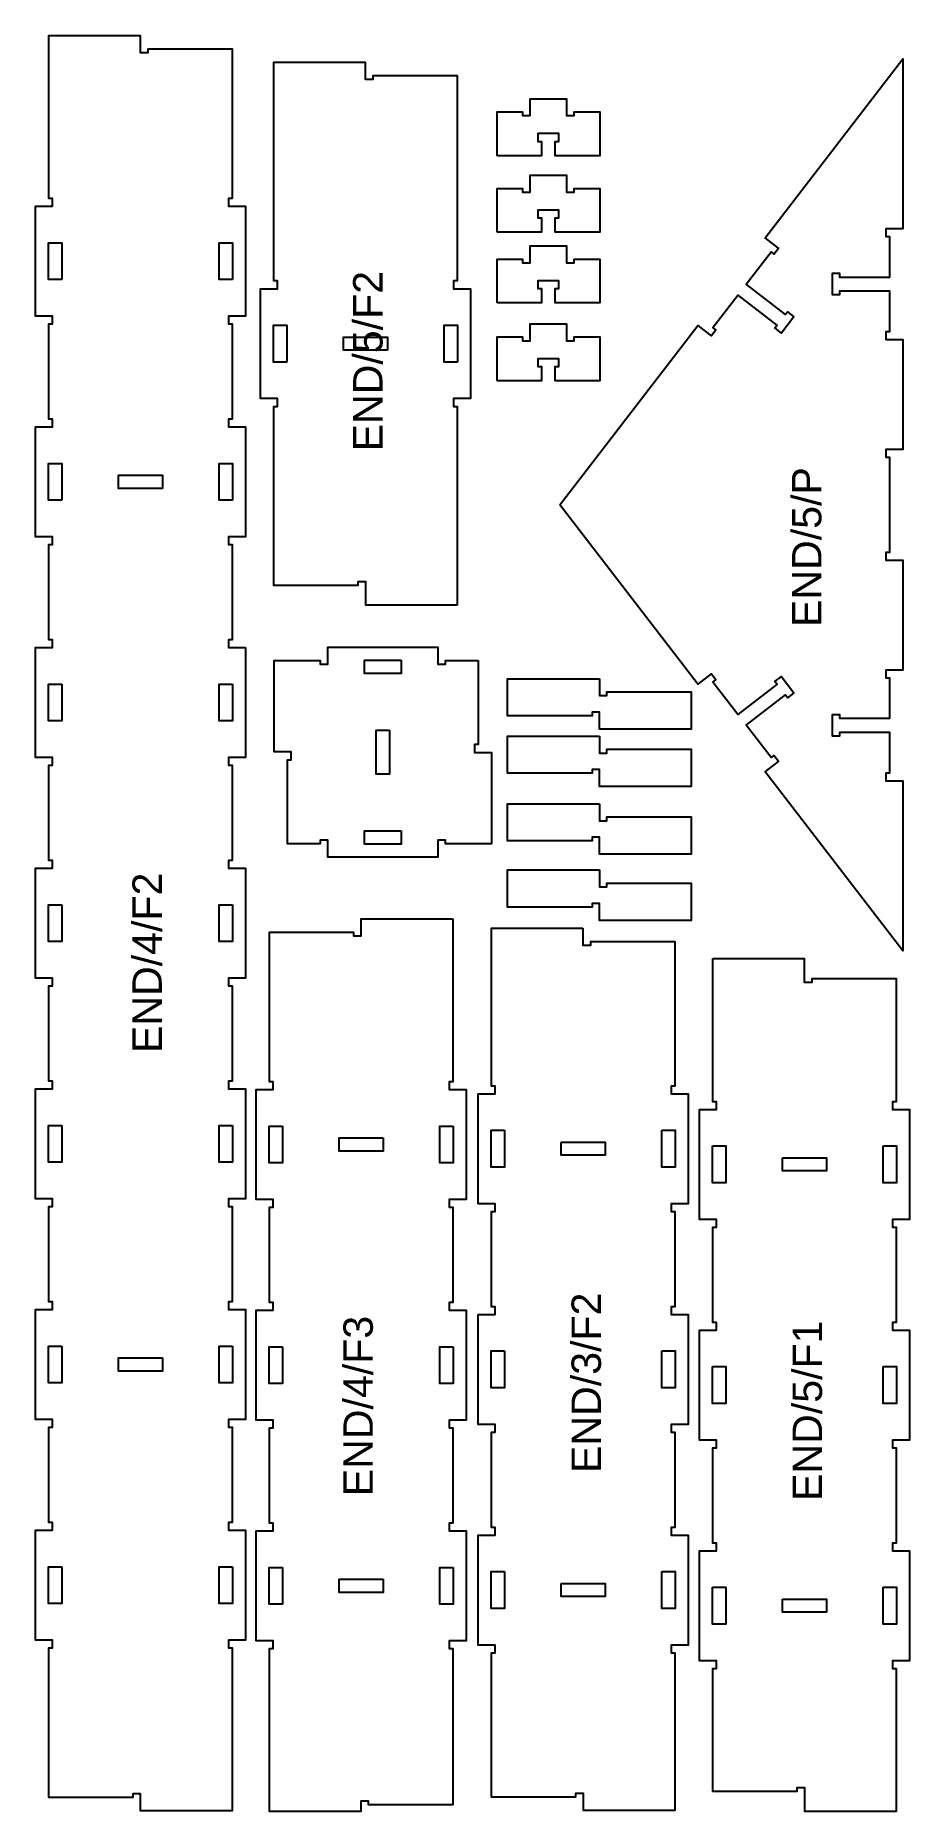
# Model space of a CAD drawing. Header units: millimetres. Extents: x 104 to 1293, y 126 to 2541.
import ezdxf

# ---------------------------------------------------------------- set-up
doc = ezdxf.new("R2010")
doc.units = ezdxf.units.MM
for name, color, linetype, true_color in [('1_ANYTOOL_1MMDEEP_INSIDE', 2, 'Continuous', 0xffff00), ('3_ANYTOOL_CUTTHROUGH_INSID', 4, 'Continuous', 0x00ffff), ('6_ANYTOOL_CUTTHROUGH_OUTSI', 5, 'Continuous', 0x0000ff)]:
    doc.layers.add(name, color=color, linetype=linetype, true_color=true_color)
doc.styles.add('textstyle11', font='standard')
doc.styles.add('textstyle12', font='standard')
doc.styles.add('textstyle13', font='standard')
doc.styles.add('textstyle14', font='standard')
doc.styles.add('textstyle15', font='standard')
doc.styles.add('textstyle16', font='standard')

msp = doc.modelspace()

# ---------------------------------------------------------------- linework, layer by layer
at = {"layer": '3_ANYTOOL_CUTTHROUGH_INSID'}
for points in [[(140.1, 2209.1), (122.1, 2209.1), (122.1, 2259.1), (140.1, 2259.1)], [(372.1, 2209.1), (354.1, 2209.1), (354.1, 2259.1), (372.1, 2259.1)], [(446, 2096.9), (428, 2096.9), (428, 2146.9), (446, 2146.9)], [(583, 2112.9), (523, 2112.9), (523, 2130.9), (583, 2130.9)], [(140.1, 1909.1), (122.1, 1909.1), (122.1, 1959.1), (140.1, 1959.1)], [(372.1, 1909.1), (354.1, 1909.1), (354.1, 1959.1), (372.1, 1959.1)], [(277.1, 1925.1), (217.1, 1925.1), (217.1, 1943.1), (277.1, 1943.1)], [(601.6, 1691.6), (601.6, 1673.6), (551.6, 1673.6), (551.6, 1691.6)], [(140.1, 1659.1), (140.1, 1609.1), (122.1, 1609.1), (122.1, 1659.1)], [(372.1, 1659.1), (372.1, 1609.1), (354.1, 1609.1), (354.1, 1659.1)], [(585.6, 1596.6), (585.6, 1536.6), (567.6, 1536.6), (567.6, 1596.6)], [(601.6, 1459.6), (601.6, 1441.6), (551.6, 1441.6), (551.6, 1459.6)], [(140.1, 1359.1), (140.1, 1309.1), (122.1, 1309.1), (122.1, 1359.1)], [(372.1, 1359.1), (372.1, 1309.1), (354.1, 1309.1), (354.1, 1359.1)], [(140.1, 1059.1), (140.1, 1009.1), (122.1, 1009.1), (122.1, 1059.1)], [(372.1, 1059.1), (372.1, 1009.1), (354.1, 1009.1), (354.1, 1059.1)], [(440.1, 1058.1), (440.1, 1008.1), (422.1, 1008.1), (422.1, 1058.1)], [(577.1, 1042.1), (577.1, 1024.1), (517.1, 1024.1), (517.1, 1042.1)], [(672.1, 1058.1), (672.1, 1008.1), (654.1, 1008.1), (654.1, 1058.1)], [(742.1, 1052.4), (742.1, 1002.4), (724.1, 1002.4), (724.1, 1052.4)], [(956.1, 1052.4), (974.1, 1052.4), (974.1, 1002.4), (956.1, 1002.4)], [(819.1, 1036.4), (879.1, 1036.4), (879.1, 1018.4), (819.1, 1018.4)], [(1025.1, 1031.1), (1043.1, 1031.1), (1043.1, 981.1), (1025.1, 981.1)], [(1120.1, 1015.1), (1180.1, 1015.1), (1180.1, 997.1), (1120.1, 997.1)], [(1257.1, 1031.1), (1275.1, 1031.1), (1275.1, 981.1), (1257.1, 981.1)], [(140.1, 759.1), (140.1, 709.1), (122.1, 709.1), (122.1, 759.1)], [(372.1, 759.1), (372.1, 709.1), (354.1, 709.1), (354.1, 759.1)], [(440.1, 758.1), (440.1, 708.1), (422.1, 708.1), (422.1, 758.1)], [(672.1, 758.1), (672.1, 708.1), (654.1, 708.1), (654.1, 758.1)], [(742.1, 752.4), (742.1, 702.4), (724.1, 702.4), (724.1, 752.4)], [(956.1, 752.4), (974.1, 752.4), (974.1, 702.4), (956.1, 702.4)], [(277.1, 743.1), (277.1, 725.1), (217.1, 725.1), (217.1, 743.1)], [(1025.1, 731.1), (1043.1, 731.1), (1043.1, 681.1), (1025.1, 681.1)], [(1257.1, 731.1), (1275.1, 731.1), (1275.1, 681.1), (1257.1, 681.1)], [(140.1, 459.1), (140.1, 409.1), (122.1, 409.1), (122.1, 459.1)], [(372.1, 459.1), (372.1, 409.1), (354.1, 409.1), (354.1, 459.1)], [(440.1, 458.1), (440.1, 408.1), (422.1, 408.1), (422.1, 458.1)], [(577.1, 442.1), (577.1, 424.1), (517.1, 424.1), (517.1, 442.1)], [(672.1, 458.1), (672.1, 408.1), (654.1, 408.1), (654.1, 458.1)], [(742.1, 452.4), (742.1, 402.4), (724.1, 402.4), (724.1, 452.4)], [(819.1, 436.4), (879.1, 436.4), (879.1, 418.4), (819.1, 418.4)], [(956.1, 452.4), (974.1, 452.4), (974.1, 402.4), (956.1, 402.4)], [(1025.1, 431.1), (1043.1, 431.1), (1043.1, 381.1), (1025.1, 381.1)], [(1120.1, 415.1), (1180.1, 415.1), (1180.1, 397.1), (1120.1, 397.1)], [(1257.1, 431.1), (1275.1, 431.1), (1275.1, 381.1), (1257.1, 381.1)]]:
    msp.add_lwpolyline(points, close=True, dxfattribs=at)
at = {"layer": '6_ANYTOOL_CUTTHROUGH_OUTSI'}
for points in [[(389.8, 1708.9), (389.8, 1559.4), (366.8, 1559.4), (366.8, 1548.9), (371.8, 1548.9), (371.8, 1419.4), (366.8, 1419.4), (366.8, 1408.9), (389.8, 1408.9), (389.8, 1259.4), (366.8, 1259.4), (366.8, 1248.9), (371.8, 1248.9), (371.8, 1119.4), (366.8, 1119.4), (366.8, 1108.9), (389.8, 1108.9), (389.8, 959.4), (366.8, 959.4), (366.8, 948.9), (371.8, 948.9), (371.8, 819.4), (366.8, 819.4), (366.8, 808.9), (389.8, 808.9), (389.8, 659.4), (366.8, 659.4), (366.8, 648.9), (371.8, 648.9), (371.8, 519.4), (366.8, 519.4), (366.8, 508.9), (389.8, 508.9), (389.8, 359.4), (366.8, 359.4), (366.8, 348.9), (371.8, 348.9), (371.8, 127.4), (247.3, 127.4), (247.3, 150.4), (236.8, 150.4), (236.8, 145.4), (122.3, 145.4), (122.3, 348.9), (127.3, 348.9), (127.3, 359.4), (104.3, 359.4), (104.3, 508.9), (127.3, 508.9), (127.3, 519.4), (122.3, 519.4), (122.3, 648.9), (127.3, 648.9), (127.3, 659.4), (104.3, 659.4), (104.3, 808.9), (127.3, 808.9), (127.3, 819.4), (122.3, 819.4), (122.3, 948.9), (127.3, 948.9), (127.3, 959.4), (104.3, 959.4), (104.3, 1108.9), (127.3, 1108.9), (127.3, 1119.4), (122.3, 1119.4), (122.3, 1248.9), (127.3, 1248.9), (127.3, 1259.4), (104.3, 1259.4), (104.3, 1408.9), (127.3, 1408.9), (127.3, 1419.4), (122.3, 1419.4), (122.3, 1548.9), (127.3, 1548.9), (127.3, 1559.4), (104.3, 1559.4), (104.3, 1708.9), (127.3, 1708.9), (127.3, 1719.4), (122.3, 1719.4), (122.3, 1848.9), (127.3, 1848.9), (127.3, 1859.4), (104.3, 1859.4), (104.3, 2008.9), (127.3, 2008.9), (127.3, 2019.4), (122.3, 2019.4), (122.3, 2148.9), (127.3, 2148.9), (127.3, 2159.4), (104.3, 2159.4), (104.3, 2308.9), (127.3, 2308.9), (127.3, 2319.4), (122.3, 2319.4), (122.3, 2540.9), (246.8, 2540.9), (246.8, 2517.9), (257.3, 2517.9), (257.3, 2522.9), (371.8, 2522.9), (371.8, 2319.4), (366.8, 2319.4), (366.8, 2308.9), (389.8, 2308.9), (389.8, 2159.4), (366.8, 2159.4), (366.8, 2148.9), (371.8, 2148.9), (371.8, 2019.4), (366.8, 2019.4), (366.8, 2008.9), (389.8, 2008.9), (389.8, 1859.4), (366.8, 1859.4), (366.8, 1848.9), (371.8, 1848.9), (371.8, 1719.4), (366.8, 1719.4), (366.8, 1708.9)], [(677.8, 1766.3), (553.3, 1766.3), (553.3, 1798.3), (542.8, 1798.3), (542.8, 1793.3), (428.3, 1793.3), (428.3, 2036.7), (433.3, 2036.7), (433.3, 2047.2), (410.3, 2047.2), (410.3, 2196.7), (433.3, 2196.7), (433.3, 2207.2), (428.3, 2207.2), (428.3, 2504.6), (552.8, 2504.6), (552.8, 2481.6), (563.3, 2481.6), (563.3, 2486.6), (677.8, 2486.6), (677.8, 2207.2), (672.8, 2207.2), (672.8, 2196.7), (695.8, 2196.7), (695.8, 2047.2), (672.8, 2047.2), (672.8, 2036.7), (677.8, 2036.7)], [(817.4, 1902.9), (1004.9, 2146.6), (1023.1, 2132.5), (1029.5, 2140.9), (1025.5, 2143.9), (1059.4, 2187.9), (1112.9, 2146.7), (1109.8, 2142.8), (1118.1, 2136.4), (1135.5, 2159), (1127.2, 2165.4), (1124.1, 2161.4), (1070.6, 2202.6), (1104.5, 2246.6), (1108.4, 2243.5), (1114.8, 2251.8), (1096.6, 2265.9), (1283.8, 2509.1), (1283.8, 2278.1), (1260.8, 2278.1), (1260.8, 2267.6), (1265.8, 2267.6), (1265.8, 2212.1), (1198.3, 2212.1), (1198.3, 2217.1), (1187.8, 2217.1), (1187.8, 2188.6), (1198.3, 2188.6), (1198.3, 2193.6), (1265.8, 2193.6), (1265.8, 2138.1), (1260.8, 2138.1), (1260.8, 2127.6), (1283.8, 2127.6), (1283.8, 1978.1), (1260.8, 1978.1), (1260.8, 1967.6), (1265.8, 1967.6), (1265.8, 1838.1), (1260.8, 1838.1), (1260.8, 1827.6), (1283.8, 1827.6), (1283.8, 1678.1), (1260.8, 1678.1), (1260.8, 1667.6), (1265.8, 1667.6), (1265.8, 1612.1), (1198.3, 1612.1), (1198.3, 1617.1), (1187.8, 1617.1), (1187.8, 1588.6), (1198.3, 1588.6), (1198.3, 1593.6), (1265.8, 1593.6), (1265.8, 1538.1), (1260.8, 1538.1), (1260.8, 1527.6), (1283.8, 1527.6), (1283.8, 1296.6), (1096.6, 1539.9), (1114.8, 1553.9), (1108.4, 1562.2), (1104.5, 1559.2), (1070.6, 1603.2), (1124.1, 1644.3), (1127.2, 1640.3), (1135.5, 1646.7), (1118.1, 1669.3), (1109.8, 1662.9), (1112.9, 1659), (1059.4, 1617.8), (1025.5, 1661.8), (1029.5, 1664.9), (1023.1, 1673.2), (1004.9, 1659.2)], [(732, 2377.5), (732, 2437), (766.5, 2437), (766.5, 2432), (777, 2432), (777, 2455), (826.5, 2455), (826.5, 2432), (837, 2432), (837, 2437), (871.5, 2437), (871.5, 2377.5), (811, 2377.5), (811, 2397), (816, 2397), (816, 2407.5), (787.5, 2407.5), (787.5, 2397), (792.5, 2397), (792.5, 2377.5)], [(732, 2273.5), (732, 2333), (766.5, 2333), (766.5, 2328), (777, 2328), (777, 2351), (826.5, 2351), (826.5, 2328), (837, 2328), (837, 2333), (871.5, 2333), (871.5, 2273.5), (811, 2273.5), (811, 2293), (816, 2293), (816, 2303.5), (787.5, 2303.5), (787.5, 2293), (792.5, 2293), (792.5, 2273.5)], [(732, 2177.5), (732, 2237), (766.5, 2237), (766.5, 2232), (777, 2232), (777, 2255), (826.5, 2255), (826.5, 2232), (837, 2232), (837, 2237), (871.5, 2237), (871.5, 2177.5), (811, 2177.5), (811, 2197), (816, 2197), (816, 2207.5), (787.5, 2207.5), (787.5, 2197), (792.5, 2197), (792.5, 2177.5)], [(732, 2071.5), (732, 2131), (766.5, 2131), (766.5, 2126), (777, 2126), (777, 2149), (826.5, 2149), (826.5, 2126), (837, 2126), (837, 2131), (871.5, 2131), (871.5, 2071.5), (811, 2071.5), (811, 2091), (816, 2091), (816, 2101.5), (787.5, 2101.5), (787.5, 2091), (792.5, 2091), (792.5, 2071.5)], [(678, 2097), (660, 2097), (660, 2147), (678, 2147)], [(706.4, 1691.3), (706.4, 1576.8), (701.4, 1576.8), (701.4, 1566.3), (724.4, 1566.3), (724.4, 1441.8), (661.9, 1441.8), (661.9, 1446.8), (651.4, 1446.8), (651.4, 1423.8), (501.9, 1423.8), (501.9, 1446.8), (491.4, 1446.8), (491.4, 1441.8), (446.9, 1441.8), (446.9, 1556.3), (451.9, 1556.3), (451.9, 1566.8), (428.9, 1566.8), (428.9, 1691.3), (491.4, 1691.3), (491.4, 1686.3), (501.9, 1686.3), (501.9, 1709.3), (651.4, 1709.3), (651.4, 1686.3), (661.9, 1686.3), (661.9, 1691.3)], [(871.1, 1666.4), (871.1, 1643.4), (881.1, 1643.4), (881.1, 1648.4), (996.1, 1648.4), (996.1, 1597.8), (871.1, 1597.8), (871.1, 1620.8), (861.1, 1620.8), (861.1, 1615.8), (746.1, 1615.8), (746.1, 1666.4)], [(871.1, 1588.4), (871.1, 1565.4), (881.1, 1565.4), (881.1, 1570.4), (996.1, 1570.4), (996.1, 1519.8), (871.1, 1519.8), (871.1, 1542.8), (861.1, 1542.8), (861.1, 1537.8), (746.1, 1537.8), (746.1, 1588.4)], [(871.1, 1496.4), (871.1, 1473.4), (881.1, 1473.4), (881.1, 1478.4), (996.1, 1478.4), (996.1, 1427.8), (871.1, 1427.8), (871.1, 1450.8), (861.1, 1450.8), (861.1, 1445.8), (746.1, 1445.8), (746.1, 1496.4)], [(871.1, 1406.4), (871.1, 1383.4), (881.1, 1383.4), (881.1, 1388.4), (996.1, 1388.4), (996.1, 1337.8), (871.1, 1337.8), (871.1, 1360.8), (861.1, 1360.8), (861.1, 1355.8), (746.1, 1355.8), (746.1, 1406.4)], [(671.8, 1339.8), (671.8, 1118.3), (666.8, 1118.3), (666.8, 1107.8), (689.8, 1107.8), (689.8, 958.3), (666.8, 958.3), (666.8, 947.8), (671.8, 947.8), (671.8, 818.3), (666.8, 818.3), (666.8, 807.8), (689.8, 807.8), (689.8, 658.3), (666.8, 658.3), (666.8, 647.8), (671.8, 647.8), (671.8, 518.3), (666.8, 518.3), (666.8, 507.8), (689.8, 507.8), (689.8, 358.3), (666.8, 358.3), (666.8, 347.8), (671.8, 347.8), (671.8, 135.3), (557.3, 135.3), (557.3, 140.3), (546.8, 140.3), (546.8, 126.3), (422.3, 126.3), (422.3, 347.8), (427.3, 347.8), (427.3, 358.3), (404.3, 358.3), (404.3, 507.8), (427.3, 507.8), (427.3, 518.3), (422.3, 518.3), (422.3, 647.8), (427.3, 647.8), (427.3, 658.3), (404.3, 658.3), (404.3, 807.8), (427.3, 807.8), (427.3, 818.3), (422.3, 818.3), (422.3, 947.8), (427.3, 947.8), (427.3, 958.3), (404.3, 958.3), (404.3, 1107.8), (427.3, 1107.8), (427.3, 1118.3), (422.3, 1118.3), (422.3, 1321.8), (536.8, 1321.8), (536.8, 1316.8), (547.3, 1316.8), (547.3, 1339.8)], [(848.8, 1327.1), (848.8, 1304.1), (859.3, 1304.1), (859.3, 1309.1), (973.8, 1309.1), (973.8, 1112.6), (968.8, 1112.6), (968.8, 1102.1), (991.8, 1102.1), (991.8, 952.6), (968.8, 952.6), (968.8, 942.1), (973.8, 942.1), (973.8, 812.6), (968.8, 812.6), (968.8, 802.1), (991.8, 802.1), (991.8, 652.6), (968.8, 652.6), (968.8, 642.1), (973.8, 642.1), (973.8, 512.6), (968.8, 512.6), (968.8, 502.1), (991.8, 502.1), (991.8, 352.6), (968.8, 352.6), (968.8, 342.1), (973.8, 342.1), (973.8, 127.6), (849.3, 127.6), (849.3, 150.6), (838.8, 150.6), (838.8, 145.6), (724.3, 145.6), (724.3, 342.1), (729.3, 342.1), (729.3, 352.6), (706.3, 352.6), (706.3, 502.1), (729.3, 502.1), (729.3, 512.6), (724.3, 512.6), (724.3, 642.1), (729.3, 642.1), (729.3, 652.6), (706.3, 652.6), (706.3, 802.1), (729.3, 802.1), (729.3, 812.6), (724.3, 812.6), (724.3, 942.1), (729.3, 942.1), (729.3, 952.6), (706.3, 952.6), (706.3, 1102.1), (729.3, 1102.1), (729.3, 1112.6), (724.3, 1112.6), (724.3, 1327.1)], [(1025.3, 1285.8), (1149.8, 1285.8), (1149.8, 1253.8), (1160.3, 1253.8), (1160.3, 1258.8), (1274.8, 1258.8), (1274.8, 1091.3), (1269.8, 1091.3), (1269.8, 1080.8), (1292.8, 1080.8), (1292.8, 931.3), (1269.8, 931.3), (1269.8, 920.8), (1274.8, 920.8), (1274.8, 791.3), (1269.8, 791.3), (1269.8, 780.8), (1292.8, 780.8), (1292.8, 631.3), (1269.8, 631.3), (1269.8, 620.8), (1274.8, 620.8), (1274.8, 491.3), (1269.8, 491.3), (1269.8, 480.8), (1292.8, 480.8), (1292.8, 331.3), (1269.8, 331.3), (1269.8, 320.8), (1274.8, 320.8), (1274.8, 126.3), (1150.3, 126.3), (1150.3, 158.3), (1139.8, 158.3), (1139.8, 153.3), (1025.3, 153.3), (1025.3, 320.8), (1030.3, 320.8), (1030.3, 331.3), (1007.3, 331.3), (1007.3, 480.8), (1030.3, 480.8), (1030.3, 491.3), (1025.3, 491.3), (1025.3, 620.8), (1030.3, 620.8), (1030.3, 631.3), (1007.3, 631.3), (1007.3, 780.8), (1030.3, 780.8), (1030.3, 791.3), (1025.3, 791.3), (1025.3, 920.8), (1030.3, 920.8), (1030.3, 931.3), (1007.3, 931.3), (1007.3, 1080.8), (1030.3, 1080.8), (1030.3, 1091.3), (1025.3, 1091.3)]]:
    msp.add_lwpolyline(points, close=True, dxfattribs=at)

# ---------------------------------------------------------------- texts
at = {"layer": '1_ANYTOOL_1MMDEEP_INSIDE', "char_height": 40, "attachment_point": 1, "rotation": 90}
for s, insert, width, style in [('\\fArial;END/5/F2', (536.2, 1975.5), 275.663, 'textstyle15'), ('\\fArial;END/5/P', (1133, 1736.7), 248.434, 'textstyle16'), ('\\fArial;END/4/F2', (236.1, 1157.5), 275.663, 'textstyle11'), ('\\fArial;END/3/F2', (833.2, 586.5), 275.663, 'textstyle13'), ('\\fArial;END/4/F3', (523, 554.9), 276.386, 'textstyle12'), ('\\fArial;END/5/F1', (1133.9, 548.5), 268.675, 'textstyle14')]:
    msp.add_mtext(s, dxfattribs=dict(at, insert=insert, width=width, style=style))

doc.saveas('drawing.dxf')
